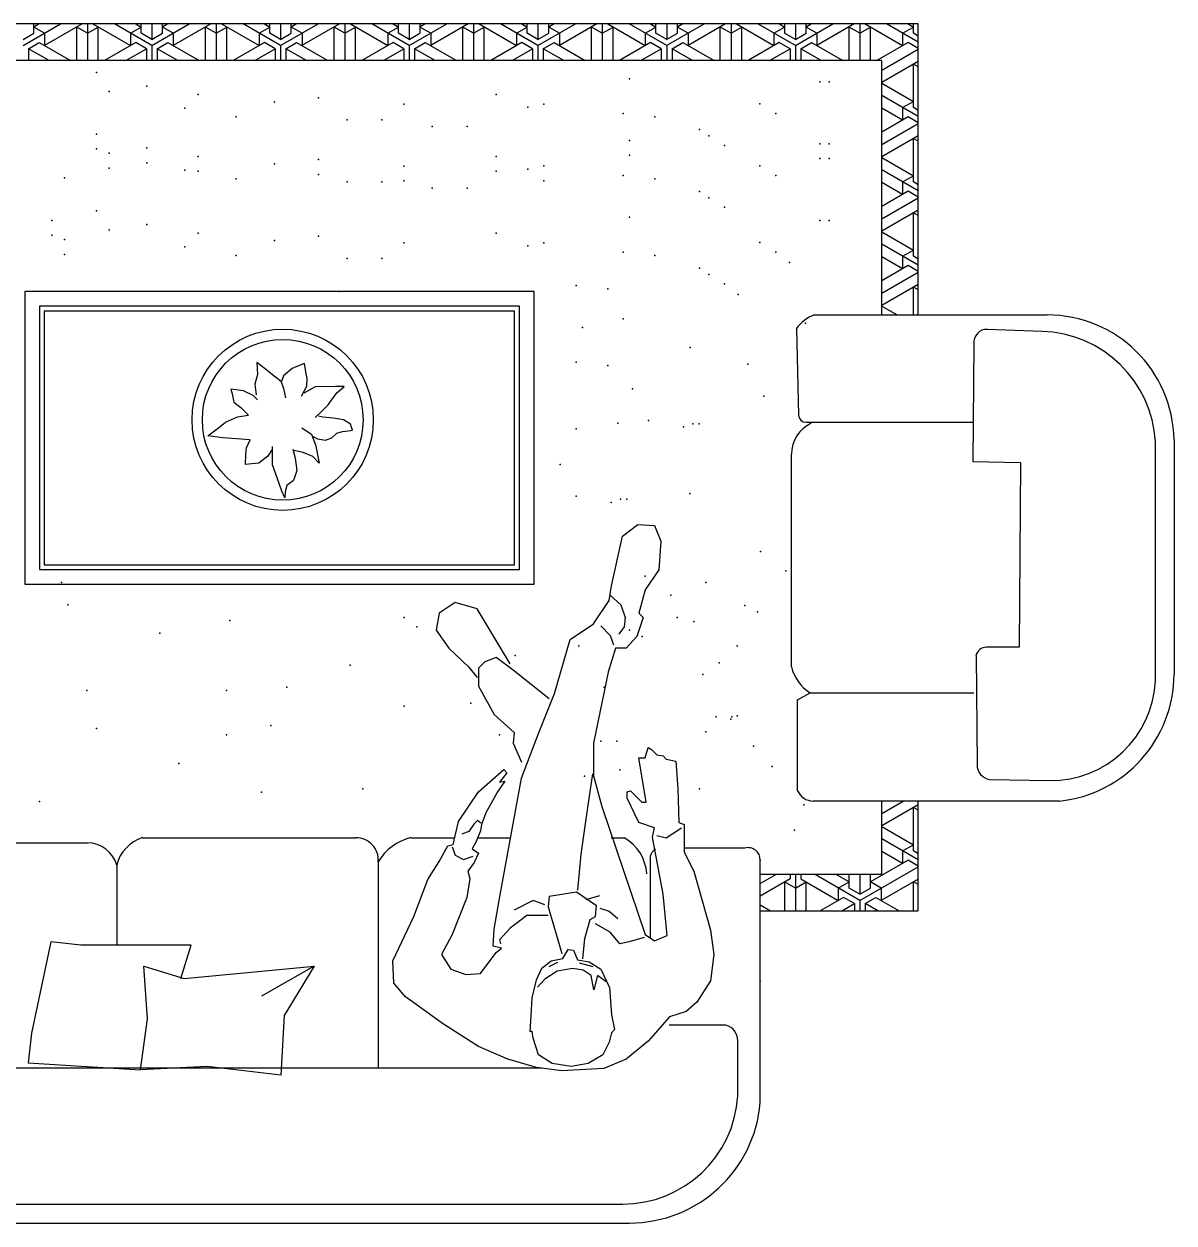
# Model space of a CAD drawing. Header units: inches. Extents: x 10.2 to 52.7, y 13.8 to 38.6.
# Drawn here: x 33.174 to 35.532, y 30.52 to 32.979 of the extents above; entities that cross this region are included whole.
import ezdxf

# ---------------------------------------------------------------- set-up
doc = ezdxf.new("R2010")
doc.units = ezdxf.units.IN
doc.header["$MEASUREMENT"] = 0
for name, color, linetype in [('02', 2, 'Continuous'), ('1', 1, 'Continuous'), ('4', 4, 'Continuous')]:
    doc.layers.add(name, color=color, linetype=linetype)

msp = doc.modelspace()

# ---------------------------------------------------------------- linework, layer by layer
at = {"layer": '02'}
for p, q in [((34.19, 32.4002), (33.2056, 32.4002)), ((33.2056, 32.4002), (33.2056, 31.8602)), ((34.19, 31.8602), (34.19, 32.4002)), ((35.2618, 32.3484), (35.1497, 32.3526)), ((35.1222, 32.323), (35.12, 32.0818)), ((35.1222, 32.323), (35.12, 32.0818)), ((33.6514, 32.2848), (33.6525, 32.2601)), ((33.6691, 32.271), (33.6514, 32.2848)), ((33.6514, 32.2848), (33.6525, 32.2601)), ((33.6691, 32.271), (33.6514, 32.2848)), ((33.7493, 32.2827), (33.7337, 32.2766)), ((33.7493, 32.2827), (33.7337, 32.2766)), ((33.7517, 32.2658), (33.7493, 32.2827)), ((33.7517, 32.2658), (33.7493, 32.2827)), ((33.6525, 32.2601), (33.6473, 32.2401)), ((33.6525, 32.2601), (33.6473, 32.2401)), ((33.6868, 32.2567), (33.6691, 32.271)), ((33.6868, 32.2567), (33.6691, 32.271)), ((33.7012, 32.2457), (33.6868, 32.2567)), ((33.7012, 32.2457), (33.6868, 32.2567)), ((33.7061, 32.2574), (33.7019, 32.246)), ((33.7241, 32.2724), (33.7061, 32.2574)), ((33.7337, 32.2766), (33.7241, 32.2724)), ((33.7337, 32.2766), (33.7241, 32.2724)), ((33.7547, 32.252), (33.7517, 32.2658)), ((33.7547, 32.252), (33.7517, 32.2658)), ((33.6238, 32.2269), (33.598, 32.2298)), ((33.598, 32.2298), (33.6009, 32.2206)), ((33.598, 32.2298), (33.6009, 32.2206)), ((33.6473, 32.2401), (33.6502, 32.2183)), ((33.7069, 32.2314), (33.7012, 32.2457)), ((33.7109, 32.2126), (33.7069, 32.2314)), ((33.7433, 32.216), (33.7541, 32.2359)), ((33.7433, 32.216), (33.7541, 32.2359)), ((33.771, 32.2349), (33.7475, 32.2217)), ((33.771, 32.2349), (33.7475, 32.2217)), ((33.7541, 32.2359), (33.7547, 32.252)), ((33.7541, 32.2359), (33.7547, 32.252)), ((33.8129, 32.2354), (33.771, 32.2349)), ((33.8306, 32.2354), (33.8129, 32.2354)), ((33.8157, 32.2228), (33.8306, 32.2354)), ((33.6009, 32.2206), (33.6043, 32.2035)), ((33.6009, 32.2206), (33.6043, 32.2035)), ((33.6043, 32.2035), (33.6187, 32.1925)), ((33.6438, 32.2172), (33.6238, 32.2269)), ((33.653, 32.2085), (33.6438, 32.2172)), ((33.653, 32.2085), (33.6438, 32.2172)), ((33.7979, 32.1982), (33.8157, 32.2228)), ((33.7979, 32.1982), (33.8157, 32.2228)), ((33.6187, 32.1925), (33.6336, 32.1776)), ((33.6187, 32.1925), (33.6336, 32.1776)), ((33.771, 32.1718), (33.7859, 32.1861)), ((33.771, 32.1718), (33.7859, 32.1861)), ((33.7859, 32.1861), (33.7979, 32.1982)), ((33.5728, 32.1507), (33.5872, 32.1627)), ((33.5872, 32.1627), (33.6117, 32.173)), ((33.5872, 32.1627), (33.6117, 32.173)), ((33.6117, 32.173), (33.6342, 32.177)), ((33.787, 32.1729), (33.7778, 32.1747)), ((33.787, 32.1729), (33.7778, 32.1747)), ((33.8088, 32.1707), (33.787, 32.1729)), ((33.8294, 32.1672), (33.8088, 32.1707)), ((33.8294, 32.1672), (33.8088, 32.1707)), ((33.8432, 32.1586), (33.8294, 32.1672)), ((33.8432, 32.1586), (33.8294, 32.1672)), ((33.8477, 32.146), (33.8432, 32.1586)), ((33.8477, 32.146), (33.8432, 32.1586)), ((33.5511, 32.1341), (33.5728, 32.1507)), ((33.5511, 32.1341), (33.5728, 32.1507)), ((33.5814, 32.1301), (33.5511, 32.1341)), ((33.5814, 32.1301), (33.5511, 32.1341)), ((33.6381, 32.126), (33.5814, 32.1301)), ((33.6381, 32.126), (33.5814, 32.1301)), ((33.7435, 32.1506), (33.7635, 32.1375)), ((33.7635, 32.1375), (33.7726, 32.1139)), ((33.7641, 32.1346), (33.7756, 32.1283)), ((33.7641, 32.1346), (33.7756, 32.1283)), ((33.7922, 32.1254), (33.8053, 32.13)), ((33.8053, 32.13), (33.8157, 32.1397)), ((33.8157, 32.1397), (33.8272, 32.1432)), ((33.8157, 32.1397), (33.8272, 32.1432)), ((33.8272, 32.1432), (33.8443, 32.1454)), ((33.8443, 32.1454), (33.8477, 32.146)), ((33.8443, 32.1454), (33.8477, 32.146)), ((33.6289, 32.0963), (33.63, 32.11)), ((33.63, 32.11), (33.6381, 32.126)), ((33.6828, 32.1066), (33.6742, 32.0928)), ((33.6828, 32.1066), (33.6742, 32.0928)), ((33.6833, 32.0945), (33.6834, 32.1128)), ((33.6833, 32.0945), (33.6834, 32.1128)), ((33.7252, 32.1071), (33.7303, 32.0887)), ((33.7252, 32.1071), (33.7303, 32.0887)), ((33.7726, 32.1139), (33.7761, 32.0956)), ((33.7756, 32.1283), (33.7922, 32.1254)), ((33.7756, 32.1283), (33.7922, 32.1254)), ((35.4944, 31.6332), (35.4944, 32.122)), ((33.6284, 32.0756), (33.6289, 32.0963)), ((33.6742, 32.0928), (33.6558, 32.0785)), ((33.6742, 32.0928), (33.6558, 32.0785)), ((33.6833, 32.075), (33.6833, 32.0945)), ((33.6833, 32.075), (33.6833, 32.0945)), ((33.7463, 32.1002), (33.7246, 32.1048)), ((33.7303, 32.0887), (33.7337, 32.0635)), ((33.7303, 32.0887), (33.7337, 32.0635)), ((33.7664, 32.0922), (33.7463, 32.1002)), ((33.7664, 32.0922), (33.7463, 32.1002)), ((33.779, 32.0784), (33.7664, 32.0922)), ((33.779, 32.0784), (33.7664, 32.0922)), ((33.7761, 32.0956), (33.779, 32.0784)), ((35.12, 32.0818), (35.2173, 32.0797)), ((35.12, 32.0818), (35.2173, 32.0797)), ((33.6409, 32.0773), (33.6284, 32.0756)), ((33.6409, 32.0773), (33.6284, 32.0756)), ((33.6558, 32.0785), (33.6409, 32.0773)), ((33.6558, 32.0785), (33.6409, 32.0773)), ((33.6931, 32.0481), (33.6833, 32.075)), ((33.6931, 32.0481), (33.6833, 32.075)), ((33.7337, 32.0635), (33.7268, 32.0429)), ((33.7337, 32.0635), (33.7268, 32.0429)), ((35.2173, 32.0797), (35.2152, 31.7009)), ((35.2173, 32.0797), (35.2152, 31.7009)), ((33.7028, 32.0206), (33.6931, 32.0481)), ((33.7028, 32.0206), (33.6931, 32.0481)), ((33.713, 32.0326), (33.7096, 32.0195)), ((33.713, 32.0326), (33.7096, 32.0195)), ((33.7268, 32.0429), (33.713, 32.0326)), ((33.7268, 32.0429), (33.713, 32.0326)), ((33.709, 32.0074), (33.7028, 32.0206)), ((33.7096, 32.0195), (33.709, 32.0074)), ((33.7096, 32.0195), (33.709, 32.0074)), ((34.4014, 31.9288), (34.4327, 31.9528)), ((34.4014, 31.9288), (34.4327, 31.9528)), ((34.4327, 31.9528), (34.4673, 31.9506)), ((34.4673, 31.9506), (34.4803, 31.9181)), ((34.4673, 31.9506), (34.4803, 31.9181)), ((34.3785, 31.8271), (34.4014, 31.9288)), ((34.3785, 31.8271), (34.4014, 31.9288)), ((34.4803, 31.9181), (34.476, 31.8596)), ((33.2056, 31.8602), (34.19, 31.8602)), ((34.476, 31.8596), (34.4478, 31.8184)), ((34.476, 31.8596), (34.4478, 31.8184)), ((34.3742, 31.7968), (34.3785, 31.8271)), ((34.3742, 31.7968), (34.3785, 31.8271)), ((34.4478, 31.8184), (34.4348, 31.7708)), ((34.4478, 31.8184), (34.4348, 31.7708)), ((34.0582, 31.7925), (34.0257, 31.7708)), ((34.0582, 31.7925), (34.0257, 31.7708)), ((34.1036, 31.7795), (34.0582, 31.7925)), ((34.3417, 31.7491), (34.3742, 31.7968)), ((34.3417, 31.7491), (34.3742, 31.7968)), ((34.3764, 31.8076), (34.398, 31.7881)), ((34.398, 31.7881), (34.4067, 31.7621)), ((34.0257, 31.7708), (34.0192, 31.7361)), ((34.0257, 31.7708), (34.0192, 31.7361)), ((34.1707, 31.6668), (34.1036, 31.7795)), ((34.4067, 31.7621), (34.4045, 31.7426)), ((34.4067, 31.7621), (34.4045, 31.7426)), ((34.4435, 31.7621), (34.4305, 31.7231)), ((34.4348, 31.7708), (34.4435, 31.7621)), ((34.4348, 31.7708), (34.4435, 31.7621)), ((34.2941, 31.7166), (34.3417, 31.7491)), ((34.2941, 31.7166), (34.3417, 31.7491)), ((34.3569, 31.7448), (34.3764, 31.7253)), ((34.3569, 31.7448), (34.3764, 31.7253)), ((34.4045, 31.7426), (34.3937, 31.7275)), ((34.4045, 31.7426), (34.3937, 31.7275)), ((34.0192, 31.7361), (34.0452, 31.6993)), ((34.0192, 31.7361), (34.0452, 31.6993)), ((34.2616, 31.6061), (34.2941, 31.7166)), ((34.2616, 31.6061), (34.2941, 31.7166)), ((34.3764, 31.7253), (34.3829, 31.7058)), ((34.4305, 31.7231), (34.4089, 31.6993)), ((34.0452, 31.6993), (34.0863, 31.6603)), ((34.0452, 31.6993), (34.0863, 31.6603)), ((34.3872, 31.6993), (34.3721, 31.6495)), ((34.3872, 31.6993), (34.3721, 31.6495)), ((34.4089, 31.6993), (34.3872, 31.6993)), ((35.2152, 31.7009), (35.1475, 31.7009)), ((34.1188, 31.6711), (34.1058, 31.6581)), ((34.1188, 31.6711), (34.1058, 31.6581)), ((34.1426, 31.6798), (34.1188, 31.6711)), ((34.1772, 31.6538), (34.1426, 31.6798)), ((35.1264, 31.684), (35.1285, 31.4597)), ((35.1264, 31.684), (35.1285, 31.4597)), ((34.0863, 31.6603), (34.1036, 31.6386)), ((34.0863, 31.6603), (34.1036, 31.6386)), ((34.1058, 31.6581), (34.1058, 31.6213)), ((34.2508, 31.5953), (34.1772, 31.6538)), ((34.3721, 31.6495), (34.3417, 31.5043)), ((34.1058, 31.6213), (34.1383, 31.5628)), ((34.1058, 31.6213), (34.1383, 31.5628)), ((34.2292, 31.5238), (34.2616, 31.6061)), ((34.1383, 31.5628), (34.1794, 31.526)), ((34.1794, 31.526), (34.1772, 31.5043)), ((34.1945, 31.4328), (34.2292, 31.5238)), ((34.1772, 31.5043), (34.1945, 31.4653)), ((34.3417, 31.5043), (34.3417, 31.4371)), ((34.4478, 31.474), (34.4543, 31.4956)), ((34.4478, 31.474), (34.4543, 31.4956)), ((34.4543, 31.4956), (34.4608, 31.4913)), ((34.4543, 31.4956), (34.4608, 31.4913)), ((34.4608, 31.4913), (34.4716, 31.4805)), ((34.4608, 31.4913), (34.4716, 31.4805)), ((34.4348, 31.474), (34.4478, 31.474)), ((34.45, 31.383), (34.4348, 31.474)), ((34.45, 31.383), (34.4348, 31.474)), ((34.4716, 31.4805), (34.4846, 31.4783)), ((34.4846, 31.4783), (34.4911, 31.4718)), ((34.4846, 31.4783), (34.4911, 31.4718)), ((34.4911, 31.4718), (34.5106, 31.4675)), ((34.4911, 31.4718), (34.5106, 31.4675)), ((34.5106, 31.4675), (34.5149, 31.4111)), ((34.5106, 31.4675), (34.5149, 31.4111)), ((34.1058, 31.4046), (34.1577, 31.4501)), ((34.1058, 31.4046), (34.1577, 31.4501)), ((34.1642, 31.4436), (34.1491, 31.4241)), ((34.1642, 31.4436), (34.1491, 31.4241)), ((34.1577, 31.4501), (34.1642, 31.4436)), ((34.3396, 31.4415), (34.3288, 31.3678)), ((34.3396, 31.4415), (34.3288, 31.3678)), ((34.1599, 31.4263), (34.1448, 31.4046)), ((34.1599, 31.4263), (34.1448, 31.4046)), ((34.1491, 31.1858), (34.1945, 31.4328)), ((34.1491, 31.4241), (34.1599, 31.4263)), ((34.1491, 31.4241), (34.1599, 31.4263)), ((34.3417, 31.4371), (34.3591, 31.3743)), ((34.3417, 31.4371), (34.3591, 31.3743)), ((35.1539, 31.43), (35.2766, 31.4279)), ((35.1539, 31.43), (35.2766, 31.4279)), ((34.0647, 31.344), (34.1058, 31.4046)), ((34.0647, 31.344), (34.1058, 31.4046)), ((34.1448, 31.4046), (34.1209, 31.3613)), ((34.1448, 31.4046), (34.1209, 31.3613)), ((34.411, 31.4046), (34.4175, 31.4068)), ((34.411, 31.4046), (34.4175, 31.4068)), ((34.411, 31.3916), (34.411, 31.4046)), ((34.4175, 31.4068), (34.4413, 31.383)), ((34.5149, 31.4111), (34.5171, 31.3418)), ((34.5149, 31.4111), (34.5171, 31.3418)), ((34.3288, 31.3678), (34.3158, 31.2768)), ((34.3288, 31.3678), (34.3158, 31.2768)), ((34.3591, 31.3743), (34.4478, 31.1121)), ((34.4348, 31.3418), (34.411, 31.3916)), ((34.4413, 31.383), (34.45, 31.383)), ((34.0538, 31.2963), (34.0647, 31.344)), ((34.104, 31.346), (34.0964, 31.3383)), ((34.104, 31.346), (34.0964, 31.3383)), ((34.1106, 31.3405), (34.104, 31.346)), ((34.1106, 31.3405), (34.104, 31.346)), ((34.1209, 31.3613), (34.1123, 31.3375)), ((34.1209, 31.3613), (34.1123, 31.3375)), ((34.0865, 31.3229), (34.0722, 31.3174)), ((34.0964, 31.3383), (34.0865, 31.3229)), ((34.0964, 31.3383), (34.0865, 31.3229)), ((34.1101, 31.3245), (34.1015, 31.3028)), ((34.1101, 31.3245), (34.1015, 31.3028)), ((34.1123, 31.3375), (34.1101, 31.3245)), ((34.1123, 31.3375), (34.1101, 31.3245)), ((34.4673, 31.331), (34.4348, 31.3418)), ((34.4673, 31.331), (34.4348, 31.3418)), ((34.463, 31.3115), (34.4673, 31.331)), ((34.463, 31.3115), (34.4673, 31.331)), ((34.4911, 31.3103), (34.5225, 31.331)), ((34.4911, 31.3103), (34.5225, 31.331)), ((34.5171, 31.3418), (34.5279, 31.3375)), ((34.5171, 31.3418), (34.5279, 31.3375)), ((34.5279, 31.3375), (34.5279, 31.2811)), ((33.9675, 31.3105), (34.057, 31.3105)), ((34.0257, 31.2616), (34.043, 31.2941)), ((34.0257, 31.2616), (34.043, 31.2941)), ((34.043, 31.2941), (34.0538, 31.2963)), ((34.1015, 31.3028), (34.0928, 31.2876)), ((34.1015, 31.3028), (34.0928, 31.2876)), ((34.1045, 31.3105), (34.1711, 31.3105)), ((34.3783, 31.3105), (34.4051, 31.3105)), ((34.4846, 31.1945), (34.463, 31.3115)), ((34.4716, 31.3147), (34.4911, 31.3103)), ((34.0517, 31.292), (34.0582, 31.2746)), ((34.0582, 31.2746), (34.0755, 31.266)), ((34.0755, 31.266), (34.095, 31.2725)), ((34.0928, 31.2876), (34.1058, 31.279)), ((34.0928, 31.2876), (34.1058, 31.279)), ((34.1058, 31.279), (34.0971, 31.2595)), ((34.1058, 31.279), (34.0971, 31.2595)), ((34.3158, 31.2768), (34.3093, 31.2031)), ((34.458, 31.2717), (34.458, 31.1064)), ((34.5279, 31.2811), (34.5474, 31.2421)), ((34.5279, 31.2811), (34.5474, 31.2421)), ((34.0019, 31.2248), (34.0257, 31.2616)), ((34.0019, 31.2248), (34.0257, 31.2616)), ((34.0971, 31.2595), (34.0841, 31.2421)), ((33.9737, 31.149), (34.0019, 31.2248)), ((33.9737, 31.149), (34.0019, 31.2248)), ((34.0885, 31.227), (34.082, 31.188)), ((34.0885, 31.227), (34.082, 31.188)), ((34.0841, 31.2421), (34.0885, 31.227)), ((34.0841, 31.2421), (34.0885, 31.227)), ((34.5474, 31.2421), (34.582, 31.1208)), ((34.5474, 31.2421), (34.582, 31.1208)), ((34.3071, 31.1988), (34.2508, 31.1901)), ((34.3071, 31.1988), (34.2508, 31.1901)), ((34.3482, 31.1706), (34.3071, 31.1988)), ((34.3482, 31.1706), (34.3071, 31.1988)), ((34.082, 31.188), (34.0517, 31.1121)), ((34.082, 31.188), (34.0517, 31.1121)), ((34.1383, 31.123), (34.1491, 31.1858)), ((34.2184, 31.1815), (34.1794, 31.162)), ((34.2184, 31.1815), (34.1794, 31.162)), ((34.2422, 31.1728), (34.2184, 31.1815)), ((34.2422, 31.1728), (34.2184, 31.1815)), ((34.2508, 31.1901), (34.2487, 31.1685)), ((34.2508, 31.1901), (34.2487, 31.1685)), ((34.3266, 31.1836), (34.3547, 31.1923)), ((34.4933, 31.11), (34.4846, 31.1945)), ((34.4933, 31.11), (34.4846, 31.1945)), ((33.9304, 31.058), (33.9737, 31.149)), ((34.2054, 31.1511), (34.1707, 31.1251)), ((34.2054, 31.1511), (34.1707, 31.1251)), ((34.2487, 31.1511), (34.2054, 31.1511)), ((34.2487, 31.1685), (34.2768, 31.0731)), ((34.3353, 31.1425), (34.3461, 31.149)), ((34.3461, 31.149), (34.3482, 31.1706)), ((34.3547, 31.1663), (34.3742, 31.1598)), ((34.3547, 31.1663), (34.3742, 31.1598)), ((34.3742, 31.1598), (34.3915, 31.1446)), ((34.3742, 31.1598), (34.3915, 31.1446)), ((34.1361, 31.0883), (34.1383, 31.123)), ((34.1361, 31.0883), (34.1383, 31.123)), ((34.1707, 31.1251), (34.1491, 31.1013)), ((34.3244, 31.1035), (34.3353, 31.1425)), ((34.3764, 31.1165), (34.3461, 31.1338)), ((34.3764, 31.1165), (34.3461, 31.1338)), ((34.0517, 31.1121), (34.03, 31.071)), ((34.1491, 31.1013), (34.1512, 31.0926)), ((34.1491, 31.1013), (34.1512, 31.0926)), ((34.3201, 31.0623), (34.3244, 31.1035)), ((34.3959, 31.0926), (34.3764, 31.1165)), ((34.3959, 31.0926), (34.3764, 31.1165)), ((34.4457, 31.1056), (34.4153, 31.097)), ((34.4457, 31.1056), (34.4153, 31.097)), ((34.4478, 31.1121), (34.4673, 31.0991)), ((34.4478, 31.1121), (34.4673, 31.0991)), ((34.4673, 31.0991), (34.4933, 31.11)), ((34.4673, 31.0991), (34.4933, 31.11)), ((34.582, 31.1208), (34.5885, 31.071)), ((34.1101, 31.032), (34.1426, 31.0753)), ((34.1534, 31.084), (34.1361, 31.0883)), ((34.1426, 31.0753), (34.1534, 31.084)), ((34.1426, 31.0753), (34.1534, 31.084)), ((34.279, 31.0627), (34.2902, 31.081)), ((34.279, 31.0627), (34.2902, 31.081)), ((34.2902, 31.081), (34.3006, 31.0796)), ((34.3006, 31.0796), (34.3094, 31.0604)), ((34.4153, 31.097), (34.3959, 31.0926)), ((34.4153, 31.097), (34.3959, 31.0926)), ((33.9326, 31.0125), (33.9304, 31.058)), ((33.9326, 31.0125), (33.9304, 31.058)), ((34.03, 31.071), (34.0495, 31.0406)), ((34.03, 31.071), (34.0495, 31.0406)), ((34.2357, 31.0428), (34.2552, 31.058)), ((34.2357, 31.0428), (34.2552, 31.058)), ((34.2681, 31.0546), (34.2505, 31.0459)), ((34.2681, 31.0546), (34.2505, 31.0459)), ((34.2552, 31.058), (34.279, 31.0627)), ((34.2552, 31.058), (34.279, 31.0627)), ((34.3094, 31.0604), (34.3331, 31.0558)), ((34.3094, 31.0604), (34.3331, 31.0558)), ((34.3412, 31.0459), (34.3134, 31.0532)), ((34.3412, 31.0459), (34.3134, 31.0532)), ((34.3331, 31.0558), (34.3569, 31.0406)), ((34.3331, 31.0558), (34.3569, 31.0406)), ((34.5885, 31.071), (34.582, 31.0168)), ((34.0495, 31.0406), (34.0798, 31.0298)), ((34.0495, 31.0406), (34.0798, 31.0298)), ((34.0798, 31.0298), (34.1101, 31.032)), ((34.2248, 31.019), (34.2357, 31.0428)), ((34.2675, 31.0369), (34.2419, 31.0204)), ((34.2675, 31.0369), (34.2419, 31.0204)), ((34.2986, 31.0424), (34.2675, 31.0369)), ((34.3206, 31.0387), (34.2986, 31.0424)), ((34.337, 31.0277), (34.3206, 31.0387)), ((34.337, 31.0277), (34.3206, 31.0387)), ((34.3425, 30.9985), (34.337, 31.0277)), ((34.3498, 31.0277), (34.3425, 30.9985)), ((34.3498, 31.0277), (34.3425, 30.9985)), ((34.3681, 31.0149), (34.3498, 31.0277)), ((34.3681, 31.0149), (34.3498, 31.0277)), ((34.3569, 31.0406), (34.3749, 31.0034)), ((34.3569, 31.0406), (34.3749, 31.0034)), ((33.9564, 30.9843), (33.9326, 31.0125)), ((33.9564, 30.9843), (33.9326, 31.0125)), ((34.2162, 30.9821), (34.2248, 31.019)), ((34.2419, 31.0204), (34.2273, 31.004)), ((34.2419, 31.0204), (34.2273, 31.004)), ((34.3749, 31.0034), (34.3785, 30.9475)), ((34.582, 31.0168), (34.5539, 30.9735)), ((34.582, 31.0168), (34.5539, 30.9735)), ((34.0343, 30.928), (33.9564, 30.9843)), ((34.0343, 30.928), (33.9564, 30.9843)), ((34.214, 30.9453), (34.2162, 30.9821)), ((34.5322, 30.954), (34.4976, 30.9431)), ((34.5539, 30.9735), (34.5322, 30.954)), ((34.1058, 30.8825), (34.0343, 30.928)), ((34.2119, 30.9128), (34.214, 30.9453)), ((34.2119, 30.9128), (34.214, 30.9453)), ((34.3785, 30.9475), (34.385, 30.9171)), ((34.4976, 30.9431), (34.4543, 30.8933)), ((34.4976, 30.9431), (34.4543, 30.8933)), ((34.6133, 30.9261), (34.4968, 30.9261)), ((34.2162, 30.9128), (34.2119, 30.9128)), ((34.2184, 30.8998), (34.2162, 30.9128)), ((34.2184, 30.8998), (34.2162, 30.9128)), ((34.3785, 30.9106), (34.3742, 30.8911)), ((34.3785, 30.9106), (34.3742, 30.8911)), ((34.385, 30.9171), (34.3785, 30.9106)), ((34.385, 30.9171), (34.3785, 30.9106)), ((34.1664, 30.8565), (34.1058, 30.8825)), ((34.2292, 30.8651), (34.2184, 30.8998)), ((34.2292, 30.8651), (34.2184, 30.8998)), ((34.3742, 30.8911), (34.3612, 30.8651)), ((34.3742, 30.8911), (34.3612, 30.8651)), ((34.4543, 30.8933), (34.4089, 30.8565)), ((34.4543, 30.8933), (34.4089, 30.8565)), ((34.638, 30.7815), (34.638, 30.8943)), ((34.2248, 30.8391), (34.1664, 30.8565)), ((34.2248, 30.8391), (34.1664, 30.8565)), ((34.2573, 30.8478), (34.2292, 30.8651)), ((34.3612, 30.8651), (34.3309, 30.8478)), ((34.3612, 30.8651), (34.3309, 30.8478)), ((34.4089, 30.8565), (34.3634, 30.837)), ((34.2363, 30.8379), (32.916, 30.8379)), ((34.2768, 30.8326), (34.2248, 30.8391)), ((34.2768, 30.8326), (34.2248, 30.8391)), ((34.2963, 30.8413), (34.2573, 30.8478)), ((34.2963, 30.8413), (34.2573, 30.8478)), ((34.3634, 30.837), (34.2768, 30.8326)), ((34.3634, 30.837), (34.2768, 30.8326)), ((34.3309, 30.8478), (34.2963, 30.8413)), ((34.3309, 30.8478), (34.2963, 30.8413)), ((32.8701, 30.5593), (34.4015, 30.5593))]:
    msp.add_line(p, q, dxfattribs=at)
msp.add_circle((33.7045, 32.1672), 0.1648, dxfattribs=at)
for centre, radius, start, end in [((35.1487, 32.326), 0.0267, 87.8378, 186.4332), ((35.2547, 32.1084), 0.2401, 3.2381, 88.3171), ((35.1475, 31.6792), 0.0217, 90, 167.3479), ((35.2803, 31.6422), 0.2143, 269.0117, 357.5805), ((35.1588, 31.4599), 0.0303, 180.5402, 260.6337), ((34.3598, 31.2312), 0.0913, 3.2773, 60.2676), ((34.4792, 31.2678), 0.0215, 118.936, 169.5827), ((34.4015, 30.7961), 0.2369, 270, 356.4463)]:
    msp.add_arc(centre, radius, start, end, dxfattribs=at)
for p in [(33.5308, 32.8341), (33.6874, 32.819), (33.778, 32.8275), (34.1424, 32.8341), (33.5041, 32.8059), (33.9526, 32.8145), (34.2074, 32.808), (34.2399, 32.8145), (34.4026, 32.795), (34.683, 32.8149), (34.7155, 32.7953), (33.6089, 32.7885), (33.8366, 32.782), (33.9081, 32.782), (34.0112, 32.7689), (34.0827, 32.7689), (34.4677, 32.7885), (33.3225, 32.7527), (34.5595, 32.7624), (34.5783, 32.7494), (33.3225, 32.7225), (33.426, 32.7246), (34.4156, 32.7397), (34.6108, 32.7299), (34.806, 32.7332), (34.8255, 32.7332), (33.3486, 32.7136), (33.5308, 32.7071), (33.778, 32.7006), (34.1424, 32.7071), (34.4156, 32.7095), (34.806, 32.7029), (34.8255, 32.7029), (33.3486, 32.6834), (33.426, 32.6943), (33.5041, 32.679), (33.5308, 32.6769), (33.6874, 32.6921), (33.9526, 32.6875), (34.1424, 32.6769), (34.2074, 32.6811), (34.2399, 32.6876), (34.683, 32.6879), (33.257, 32.6636), (33.6089, 32.6615), (33.778, 32.6704), (33.8366, 32.655), (33.9081, 32.655), (33.9526, 32.6573), (34.2399, 32.6574), (34.4026, 32.6681), (34.4677, 32.6615), (34.7155, 32.6684), (34.0112, 32.642), (34.0827, 32.642), (34.5595, 32.6355), (34.5783, 32.6225), (34.6108, 32.603), (33.2308, 32.5757), (33.3225, 32.5955), (34.4156, 32.5825), (34.806, 32.576), (34.8255, 32.576), (33.3486, 32.5565), (33.426, 32.5674), (33.5308, 32.55), (34.1424, 32.55), (33.2308, 32.5455), (33.257, 32.5367), (33.6874, 32.5349), (33.778, 32.5435), (33.9526, 32.5304), (34.2074, 32.5239), (34.2399, 32.5304), (34.683, 32.5308), (33.257, 32.5064), (33.5041, 32.5218), (33.6089, 32.5044), (34.4026, 32.5109), (34.4677, 32.5044), (34.7155, 32.5112), (33.8366, 32.4979), (33.9081, 32.4979), (34.5595, 32.4783), (34.7437, 32.4897), (34.3066, 32.4423), (34.3716, 32.4357), (34.3196, 32.3567), (34.4026, 32.3742), (34.54, 32.3156), (34.3066, 32.2851), (34.3716, 32.2786), (34.6585, 32.281), (34.4221, 32.2309), (34.691, 32.2159), (34.4546, 32.1658), (34.5457, 32.1593), (34.5587, 32.1593), (34.3066, 32.1484), (34.5262, 32.1528), (34.2737, 32.0758), (34.3062, 32.0107), (34.3778, 31.9977), (34.6845, 31.8969), (34.4481, 31.8468), (34.5725, 31.8338), (33.264, 31.7882), (34.5002, 31.8078), (34.652, 31.7862), (33.9537, 31.7622), (34.5132, 31.7622), (34.678, 31.7732), (33.5959, 31.7557), (33.9797, 31.7426), (34.5479, 31.7537), (33.4527, 31.7296), (34.4156, 31.7361), (34.4416, 31.7231), (34.3115, 31.7036), (34.6368, 31.7036), (33.8431, 31.6645), (34.1814, 31.684), (34.5999, 31.669), (34.566, 31.645), (33.713, 31.6189), (34.3636, 31.6189), (33.3031, 31.6124), (33.5893, 31.6124), (33.9537, 31.5799), (34.0903, 31.5864), (33.6804, 31.5408), (34.5934, 31.5584), (34.6238, 31.5538), (34.6259, 31.5584), (34.6368, 31.5603), (33.3226, 31.5343), (33.5893, 31.5213), (34.1489, 31.5213), (34.5725, 31.5278), (34.3571, 31.5083), (34.3896, 31.5083), (34.6702, 31.498), (33.4918, 31.4627), (34.3961, 31.4497), (34.7084, 31.4562), (34.3235, 31.4366), (33.6609, 31.4041), (33.8691, 31.4106), (34.5595, 31.4106), (33.2055, 31.3846)]:
    msp.add_point(p, dxfattribs=at)
at = {"layer": '1'}
for p, q in [((35.0079, 32.9788), (32.2631, 32.9788)), ((33.1721, 32.9344), (33.249, 32.9788)), ((33.205, 32.9788), (33.1941, 32.9725)), ((33.205, 32.9788), (33.1941, 32.9725)), ((33.2161, 32.9598), (33.1941, 32.9725)), ((33.1942, 32.9598), (33.1942, 32.9788)), ((33.293, 32.9788), (33.2161, 32.9344)), ((33.293, 32.9788), (33.2161, 32.9344)), ((33.3041, 32.9598), (33.2821, 32.9725)), ((33.2822, 32.9038), (33.2822, 32.9725)), ((33.3041, 32.9788), (33.3041, 32.9038)), ((33.3041, 32.9598), (33.3261, 32.9725)), ((33.3153, 32.9788), (33.3921, 32.9344)), ((33.3261, 32.9038), (33.3261, 32.9725)), ((33.4361, 32.9344), (33.3593, 32.9788)), ((33.4361, 32.9344), (33.3593, 32.9788)), ((33.3921, 32.9598), (33.4141, 32.9725)), ((33.4033, 32.9788), (33.4141, 32.9725)), ((33.4033, 32.9788), (33.4141, 32.9725)), ((33.4141, 32.9598), (33.4141, 32.9788)), ((33.4361, 32.9344), (33.513, 32.9788)), ((33.4361, 32.9788), (33.4361, 32.9471)), ((33.4361, 32.9344), (33.513, 32.9788)), ((33.469, 32.9788), (33.4581, 32.9725)), ((33.4581, 32.9598), (33.4581, 32.9788)), ((33.469, 32.9788), (33.4581, 32.9725)), ((33.4801, 32.9598), (33.4581, 32.9725)), ((33.557, 32.9788), (33.4801, 32.9344)), ((33.5681, 32.9598), (33.5461, 32.9725)), ((33.5461, 32.9038), (33.5461, 32.9725)), ((33.5681, 32.9788), (33.5681, 32.9038)), ((33.5681, 32.9598), (33.5901, 32.9725)), ((33.5793, 32.9788), (33.6561, 32.9344)), ((33.5793, 32.9788), (33.6561, 32.9344)), ((33.5901, 32.9038), (33.5901, 32.9725)), ((33.7001, 32.9344), (33.6233, 32.9788)), ((33.7001, 32.9344), (33.6233, 32.9788)), ((33.656, 32.9598), (33.678, 32.9725)), ((33.6673, 32.9788), (33.6781, 32.9725)), ((33.6673, 32.9788), (33.6781, 32.9725)), ((33.6781, 32.9598), (33.6781, 32.9788)), ((33.7, 32.9344), (33.7769, 32.9788)), ((33.7001, 32.9788), (33.7001, 32.9471)), ((33.7329, 32.9788), (33.722, 32.9725)), ((33.7221, 32.9598), (33.7221, 32.9788)), ((33.7441, 32.9598), (33.7221, 32.9725)), ((33.8209, 32.9788), (33.744, 32.9344)), ((33.8321, 32.9598), (33.8101, 32.9725)), ((33.8101, 32.9038), (33.8101, 32.9725)), ((33.832, 32.9598), (33.854, 32.9725)), ((33.8321, 32.9788), (33.8321, 32.9038)), ((33.8432, 32.9788), (33.92, 32.9344)), ((33.8432, 32.9788), (33.92, 32.9344)), ((33.8541, 32.9038), (33.8541, 32.9725)), ((33.964, 32.9344), (33.8872, 32.9788)), ((33.964, 32.9344), (33.8872, 32.9788)), ((33.92, 32.9598), (33.942, 32.9725)), ((33.92, 32.9598), (33.942, 32.9725)), ((33.9312, 32.9788), (33.942, 32.9725)), ((33.9312, 32.9788), (33.942, 32.9725)), ((33.9421, 32.9598), (33.9421, 32.9788)), ((33.964, 32.9344), (34.0409, 32.9788)), ((33.9641, 32.9788), (33.9641, 32.9471)), ((33.9969, 32.9788), (33.986, 32.9725)), ((33.9969, 32.9788), (33.986, 32.9725)), ((34.008, 32.9598), (33.986, 32.9725)), ((33.9861, 32.9598), (33.9861, 32.9788)), ((34.0849, 32.9788), (34.008, 32.9344)), ((34.096, 32.9598), (34.074, 32.9725)), ((34.074, 32.9038), (34.074, 32.9725)), ((34.096, 32.9788), (34.096, 32.9038)), ((34.096, 32.9598), (34.118, 32.9725)), ((34.096, 32.9598), (34.118, 32.9725)), ((34.1072, 32.9788), (34.184, 32.9344)), ((34.1072, 32.9788), (34.184, 32.9344)), ((34.118, 32.9038), (34.118, 32.9725)), ((34.228, 32.9344), (34.1512, 32.9788)), ((34.228, 32.9344), (34.1512, 32.9788)), ((34.184, 32.9598), (34.206, 32.9725)), ((34.1952, 32.9788), (34.206, 32.9725)), ((34.206, 32.9598), (34.206, 32.9788)), ((34.228, 32.9788), (34.228, 32.9471)), ((34.228, 32.9344), (34.3049, 32.9788)), ((34.25, 32.9598), (34.25, 32.9788)), ((34.2609, 32.9788), (34.25, 32.9725)), ((34.272, 32.9598), (34.25, 32.9725)), ((34.3489, 32.9788), (34.272, 32.9344)), ((34.3489, 32.9788), (34.272, 32.9344)), ((34.36, 32.9598), (34.338, 32.9725)), ((34.338, 32.9038), (34.338, 32.9725)), ((34.36, 32.9788), (34.36, 32.9038)), ((34.36, 32.9598), (34.3819, 32.9725)), ((34.3712, 32.9788), (34.448, 32.9344)), ((34.382, 32.9038), (34.382, 32.9725)), ((34.492, 32.9344), (34.4152, 32.9788)), ((34.4479, 32.9598), (34.4699, 32.9725)), ((34.4479, 32.9598), (34.4699, 32.9725)), ((34.4591, 32.9788), (34.47, 32.9725)), ((34.47, 32.9598), (34.47, 32.9788)), ((34.4919, 32.9344), (34.5688, 32.9788)), ((34.4919, 32.9344), (34.5688, 32.9788)), ((34.492, 32.9788), (34.492, 32.9471)), ((34.5248, 32.9788), (34.5139, 32.9725)), ((34.5248, 32.9788), (34.5139, 32.9725)), ((34.514, 32.9598), (34.514, 32.9788)), ((34.536, 32.9598), (34.514, 32.9725)), ((34.6128, 32.9788), (34.5359, 32.9344)), ((34.624, 32.9598), (34.602, 32.9725)), ((34.602, 32.9038), (34.602, 32.9725)), ((34.6239, 32.9598), (34.6459, 32.9725)), ((34.6239, 32.9598), (34.6459, 32.9725)), ((34.624, 32.9788), (34.624, 32.9038)), ((34.6351, 32.9788), (34.7119, 32.9344)), ((34.646, 32.9038), (34.646, 32.9725)), ((34.7559, 32.9344), (34.6791, 32.9788)), ((34.7119, 32.9598), (34.7339, 32.9725)), ((34.7119, 32.9598), (34.7339, 32.9725)), ((34.7231, 32.9788), (34.7339, 32.9725)), ((34.734, 32.9598), (34.734, 32.9788)), ((34.7559, 32.9344), (34.8328, 32.9788)), ((34.756, 32.9788), (34.756, 32.9471)), ((34.7888, 32.9788), (34.7779, 32.9725)), ((34.7999, 32.9598), (34.7779, 32.9725)), ((34.7999, 32.9598), (34.7779, 32.9725)), ((34.778, 32.9598), (34.778, 32.9788)), ((34.8768, 32.9788), (34.7999, 32.9344)), ((34.8768, 32.9788), (34.7999, 32.9344)), ((34.8659, 32.9038), (34.8659, 32.9725)), ((34.8879, 32.9598), (34.8659, 32.9725)), ((34.8879, 32.9788), (34.8879, 32.9038)), ((34.8879, 32.9598), (34.9099, 32.9725)), ((34.8879, 32.9598), (34.9099, 32.9725)), ((34.8991, 32.9788), (34.9759, 32.9344)), ((34.9099, 32.9038), (34.9099, 32.9725)), ((35.0079, 32.9414), (34.9431, 32.9788)), ((35.0079, 32.9414), (34.9431, 32.9788)), ((34.9759, 32.9598), (34.9979, 32.9725)), ((34.9759, 32.9598), (34.9979, 32.9725)), ((34.9871, 32.9788), (34.9979, 32.9725)), ((34.9979, 32.9598), (34.9979, 32.9788)), ((35.0079, 32.3822), (35.0079, 32.9788)), ((33.1721, 32.9471), (33.1941, 32.9598)), ((33.2162, 32.9598), (33.2162, 32.9344)), ((33.3921, 32.9598), (33.3921, 32.9344)), ((33.4361, 32.9471), (33.4141, 32.9598)), ((33.4361, 32.9471), (33.4581, 32.9598)), ((33.4801, 32.9598), (33.4801, 32.9344)), ((33.6561, 32.9598), (33.6561, 32.9344)), ((33.7001, 32.9471), (33.6781, 32.9598)), ((33.7, 32.9471), (33.722, 32.9598)), ((33.7, 32.9471), (33.722, 32.9598)), ((33.7441, 32.9598), (33.7441, 32.9344)), ((33.9201, 32.9598), (33.9201, 32.9344)), ((33.964, 32.9471), (33.942, 32.9598)), ((33.964, 32.9471), (33.986, 32.9598)), ((34.0081, 32.9598), (34.0081, 32.9344)), ((34.184, 32.9598), (34.184, 32.9344)), ((34.228, 32.9471), (34.206, 32.9598)), ((34.228, 32.9471), (34.25, 32.9598)), ((34.272, 32.9598), (34.272, 32.9344)), ((34.448, 32.9598), (34.448, 32.9344)), ((34.492, 32.9471), (34.47, 32.9598)), ((34.4919, 32.9471), (34.5139, 32.9598)), ((34.536, 32.9598), (34.536, 32.9344)), ((34.712, 32.9598), (34.712, 32.9344)), ((34.7559, 32.9471), (34.7339, 32.9598)), ((34.7559, 32.9471), (34.7779, 32.9598)), ((34.7559, 32.9471), (34.7779, 32.9598)), ((34.8, 32.9598), (34.8, 32.9344)), ((34.9759, 32.9598), (34.9759, 32.9344)), ((35.0079, 32.9541), (34.9979, 32.9598)), ((35.0079, 32.9541), (34.9979, 32.9598)), ((33.1831, 32.928), (33.2051, 32.9407)), ((33.1831, 32.928), (33.2051, 32.9407)), ((33.2252, 32.9038), (33.1831, 32.9281)), ((33.1832, 32.928), (33.1832, 32.9038)), ((33.2051, 32.9408), (33.2692, 32.9038)), ((33.4031, 32.9407), (33.3391, 32.9038)), ((33.4031, 32.9407), (33.3391, 32.9038)), ((33.3831, 32.9038), (33.4251, 32.928)), ((33.3831, 32.9038), (33.4251, 32.928)), ((33.4251, 32.9281), (33.4031, 32.9408)), ((33.4251, 32.9281), (33.4031, 32.9408)), ((33.4251, 32.928), (33.4251, 32.9038)), ((33.4361, 32.9344), (33.4361, 32.9038)), ((33.4471, 32.928), (33.4691, 32.9407)), ((33.4471, 32.928), (33.4691, 32.9407)), ((33.4892, 32.9038), (33.4471, 32.9281)), ((33.4892, 32.9038), (33.4471, 32.9281)), ((33.4471, 32.928), (33.4471, 32.9038)), ((33.4691, 32.9408), (33.5332, 32.9038)), ((33.4691, 32.9408), (33.5332, 32.9038)), ((33.667, 32.9407), (33.603, 32.9038)), ((33.667, 32.9407), (33.603, 32.9038)), ((33.647, 32.9038), (33.689, 32.928)), ((33.647, 32.9038), (33.689, 32.928)), ((33.6891, 32.9281), (33.6671, 32.9408)), ((33.6891, 32.928), (33.6891, 32.9038)), ((33.7001, 32.9344), (33.7001, 32.9038)), ((33.711, 32.928), (33.733, 32.9407)), ((33.711, 32.928), (33.733, 32.9407)), ((33.7532, 32.9038), (33.7111, 32.9281)), ((33.7532, 32.9038), (33.7111, 32.9281)), ((33.7111, 32.928), (33.7111, 32.9038)), ((33.7331, 32.9408), (33.7972, 32.9038)), ((33.7331, 32.9408), (33.7972, 32.9038)), ((33.931, 32.9407), (33.867, 32.9038)), ((33.911, 32.9038), (33.953, 32.928)), ((33.911, 32.9038), (33.953, 32.928)), ((33.953, 32.9281), (33.931, 32.9408)), ((33.9531, 32.928), (33.9531, 32.9038)), ((33.9641, 32.9344), (33.9641, 32.9038)), ((33.975, 32.928), (33.997, 32.9407)), ((33.975, 32.928), (33.997, 32.9407)), ((34.0171, 32.9038), (33.975, 32.9281)), ((33.9751, 32.928), (33.9751, 32.9038)), ((33.997, 32.9408), (34.0611, 32.9038)), ((33.997, 32.9408), (34.0611, 32.9038)), ((34.195, 32.9407), (34.131, 32.9038)), ((34.195, 32.9407), (34.131, 32.9038)), ((34.175, 32.9038), (34.217, 32.928)), ((34.217, 32.9281), (34.195, 32.9408)), ((34.217, 32.928), (34.217, 32.9038)), ((34.228, 32.9344), (34.228, 32.9038)), ((34.239, 32.928), (34.261, 32.9407)), ((34.239, 32.928), (34.261, 32.9407)), ((34.2811, 32.9038), (34.239, 32.9281)), ((34.239, 32.928), (34.239, 32.9038)), ((34.261, 32.9408), (34.3251, 32.9038)), ((34.4589, 32.9407), (34.3949, 32.9038)), ((34.4589, 32.9407), (34.3949, 32.9038)), ((34.4389, 32.9038), (34.4809, 32.928)), ((34.4389, 32.9038), (34.4809, 32.928)), ((34.481, 32.9281), (34.459, 32.9408)), ((34.481, 32.928), (34.481, 32.9038)), ((34.492, 32.9344), (34.492, 32.9038)), ((34.5029, 32.928), (34.5249, 32.9407)), ((34.5029, 32.928), (34.5249, 32.9407)), ((34.5451, 32.9038), (34.503, 32.9281)), ((34.503, 32.928), (34.503, 32.9038)), ((34.525, 32.9408), (34.5891, 32.9038)), ((34.525, 32.9408), (34.5891, 32.9038)), ((34.7229, 32.9407), (34.6589, 32.9038)), ((34.7229, 32.9407), (34.6589, 32.9038)), ((34.7029, 32.9038), (34.7449, 32.928)), ((34.7029, 32.9038), (34.7449, 32.928)), ((34.7449, 32.9281), (34.7229, 32.9408)), ((34.745, 32.928), (34.745, 32.9038)), ((34.756, 32.9344), (34.756, 32.9038)), ((34.7669, 32.928), (34.7889, 32.9407)), ((34.7669, 32.928), (34.7889, 32.9407)), ((34.809, 32.9038), (34.7669, 32.9281)), ((34.767, 32.928), (34.767, 32.9038)), ((34.7889, 32.9408), (34.853, 32.9038)), ((34.9869, 32.9407), (34.9229, 32.9038)), ((34.9869, 32.9407), (34.9229, 32.9038)), ((34.9329, 32.8841), (35.0079, 32.9274)), ((34.9329, 32.8841), (35.0079, 32.9274)), ((35.0079, 32.9287), (34.9869, 32.9408)), ((35.0079, 32.9287), (34.9869, 32.9408)), ((34.9329, 32.9038), (32.3381, 32.9038)), ((34.9329, 32.3822), (34.9329, 32.9038)), ((35.0079, 32.902), (34.9329, 32.8587)), ((35.0079, 32.902), (34.9329, 32.8587)), ((35.0079, 32.8906), (34.9979, 32.8963)), ((34.9979, 32.8074), (34.9979, 32.8963)), ((35.0079, 32.8906), (34.9979, 32.8963)), ((34.9329, 32.8577), (34.9979, 32.8201)), ((34.9329, 32.8577), (34.9979, 32.8201)), ((35.0079, 32.789), (34.9329, 32.8323)), ((35.0079, 32.789), (34.9329, 32.8323)), ((34.9759, 32.8074), (34.9979, 32.8201)), ((34.9329, 32.8069), (34.9759, 32.782)), ((34.9759, 32.8074), (34.9759, 32.782)), ((35.0079, 32.8017), (34.9979, 32.8074)), ((34.9869, 32.7883), (34.9329, 32.7571)), ((34.9329, 32.7317), (35.0079, 32.775)), ((34.9329, 32.7317), (35.0079, 32.775)), ((35.0079, 32.7763), (34.9869, 32.7884)), ((35.0079, 32.7496), (34.9329, 32.7063)), ((35.0079, 32.7496), (34.9329, 32.7063)), ((34.9979, 32.655), (34.9979, 32.7439)), ((35.0079, 32.7382), (34.9979, 32.7439)), ((34.9329, 32.7053), (34.9979, 32.6677)), ((35.0079, 32.6366), (34.9329, 32.6799)), ((35.0079, 32.6366), (34.9329, 32.6799)), ((34.9329, 32.6545), (34.9759, 32.6296)), ((34.9329, 32.6545), (34.9759, 32.6296)), ((34.9759, 32.655), (34.9979, 32.6677)), ((34.9759, 32.655), (34.9759, 32.6296)), ((35.0079, 32.6493), (34.9979, 32.655)), ((35.0079, 32.6493), (34.9979, 32.655)), ((34.9869, 32.6359), (34.9329, 32.6047)), ((34.9869, 32.6359), (34.9329, 32.6047)), ((34.9329, 32.5793), (35.0079, 32.6226)), ((34.9329, 32.5793), (35.0079, 32.6226)), ((35.0079, 32.6239), (34.9869, 32.636)), ((35.0079, 32.6239), (34.9869, 32.636)), ((35.0079, 32.5972), (34.9329, 32.5539)), ((35.0079, 32.5972), (34.9329, 32.5539)), ((35.0079, 32.5858), (34.9979, 32.5915)), ((34.9979, 32.5026), (34.9979, 32.5915)), ((35.0079, 32.5858), (34.9979, 32.5915)), ((34.9329, 32.5529), (34.9979, 32.5153)), ((34.9329, 32.5529), (34.9979, 32.5153)), ((35.0079, 32.4842), (34.9329, 32.5275)), ((35.0079, 32.4842), (34.9329, 32.5275)), ((34.9329, 32.5021), (34.9759, 32.4772)), ((34.9329, 32.5021), (34.9759, 32.4772)), ((34.9759, 32.5026), (34.9979, 32.5153)), ((34.9759, 32.5026), (34.9759, 32.4772)), ((35.0079, 32.4969), (34.9979, 32.5026)), ((35.0079, 32.4969), (34.9979, 32.5026)), ((34.9869, 32.4835), (34.9329, 32.4523)), ((34.9869, 32.4835), (34.9329, 32.4523)), ((35.0079, 32.4715), (34.9869, 32.4836)), ((34.9329, 32.4269), (35.0079, 32.4702)), ((34.9329, 32.4269), (35.0079, 32.4702)), ((35.0079, 32.4448), (34.9329, 32.4015)), ((35.0079, 32.4448), (34.9329, 32.4015)), ((35.0079, 32.4334), (34.9979, 32.4391)), ((34.9979, 32.3822), (34.9979, 32.4391)), ((35.0079, 32.4334), (34.9979, 32.4391)), ((33.2156, 32.3902), (33.2156, 31.8702)), ((34.18, 32.3902), (33.2156, 32.3902)), ((34.18, 31.8702), (34.18, 32.3902)), ((33.2156, 31.8702), (34.18, 31.8702)), ((34.9329, 31.3601), (34.977, 31.3856)), ((34.9329, 31.2354), (34.9329, 31.3856)), ((34.9329, 31.3601), (34.977, 31.3856)), ((35.0079, 31.378), (34.9329, 31.3347)), ((35.0079, 31.378), (34.9329, 31.3347)), ((35.0079, 31.3666), (34.9979, 31.3723)), ((34.9979, 31.2834), (34.9979, 31.3723)), ((35.0079, 31.3666), (34.9979, 31.3723)), ((35.0079, 31.1604), (35.0079, 31.3856)), ((34.9329, 31.3337), (34.9979, 31.2961)), ((34.9329, 31.3337), (34.9979, 31.2961)), ((35.0079, 31.265), (34.9329, 31.3083)), ((35.0079, 31.265), (34.9329, 31.3083)), ((34.9759, 31.2834), (34.9979, 31.2961)), ((34.9329, 31.2829), (34.9759, 31.258)), ((34.9329, 31.2829), (34.9759, 31.258)), ((34.9759, 31.2834), (34.9759, 31.258)), ((35.0079, 31.2777), (34.9979, 31.2834)), ((35.0079, 31.2777), (34.9979, 31.2834)), ((34.8879, 31.1818), (35.0079, 31.251)), ((34.9869, 31.2643), (34.9099, 31.2199)), ((34.9869, 31.2643), (34.9099, 31.2199)), ((35.0079, 31.2523), (34.9869, 31.2644)), ((35.0079, 31.2523), (34.9869, 31.2644)), ((34.6838, 31.2354), (34.9329, 31.2354)), ((34.6838, 31.2163), (34.7169, 31.2354)), ((34.6838, 31.2163), (34.7169, 31.2354)), ((34.7449, 31.2262), (34.6838, 31.1909)), ((34.745, 31.2354), (34.745, 31.2262)), ((34.756, 31.2354), (34.756, 31.1604)), ((34.7669, 31.2263), (34.8439, 31.1818)), ((34.767, 31.2354), (34.767, 31.2262)), ((34.8879, 31.1818), (34.795, 31.2354)), ((34.839, 31.2354), (34.8659, 31.2199)), ((34.8659, 31.2072), (34.8659, 31.2354)), ((34.8879, 31.2354), (34.8879, 31.1945)), ((34.9099, 31.2072), (34.9099, 31.2354)), ((35.0079, 31.2256), (34.9319, 31.1818)), ((35.0079, 31.2256), (34.9319, 31.1818)), ((34.7559, 31.2072), (34.7339, 31.2199)), ((34.734, 31.1604), (34.734, 31.2199)), ((34.7559, 31.2072), (34.7779, 31.2199)), ((34.7559, 31.2072), (34.7779, 31.2199)), ((34.778, 31.1604), (34.778, 31.2199)), ((34.8439, 31.2072), (34.8659, 31.2199)), ((34.8439, 31.2072), (34.8659, 31.2199)), ((34.8439, 31.2072), (34.8439, 31.1818)), ((34.8879, 31.1945), (34.8659, 31.2072)), ((34.8879, 31.1945), (34.9099, 31.2072)), ((34.8879, 31.1945), (34.9099, 31.2072)), ((34.9319, 31.2072), (34.9099, 31.2199)), ((34.9319, 31.2072), (34.9319, 31.1818)), ((35.0079, 31.2142), (34.9979, 31.2199)), ((35.0079, 31.2142), (34.9979, 31.2199)), ((34.9979, 31.1604), (34.9979, 31.2199)), ((34.6838, 31.1726), (34.7049, 31.1604)), ((34.6838, 31.1726), (34.7049, 31.1604)), ((34.8549, 31.1881), (34.807, 31.1604)), ((34.8549, 31.1881), (34.807, 31.1604)), ((34.851, 31.1604), (34.8769, 31.1754)), ((34.8769, 31.1755), (34.8549, 31.1882)), ((34.8769, 31.1755), (34.8549, 31.1882)), ((34.8769, 31.1754), (34.8769, 31.1604)), ((34.8879, 31.1818), (34.8879, 31.1604)), ((34.8989, 31.1754), (34.9209, 31.1881)), ((34.9249, 31.1604), (34.8989, 31.1755)), ((34.9249, 31.1604), (34.8989, 31.1755)), ((34.8989, 31.1754), (34.8989, 31.1604)), ((34.9209, 31.1882), (34.9689, 31.1604)), ((34.6838, 31.1604), (35.0079, 31.1604)), ((33.229, 31.0972), (33.1894, 30.91)), ((33.229, 31.0972), (33.1894, 30.91)), ((33.2902, 31.09), (33.229, 31.0972)), ((33.2902, 31.09), (33.229, 31.0972)), ((33.517, 31.09), (33.2902, 31.09)), ((33.4954, 31.0216), (33.517, 31.09)), ((33.427, 30.9388), (33.4198, 31.0468)), ((33.4198, 31.0468), (33.5026, 31.0216)), ((33.5026, 31.0216), (33.769, 31.0468)), ((33.5026, 31.0216), (33.769, 31.0468)), ((33.769, 31.0468), (33.661, 30.9856)), ((33.769, 31.0468), (33.7078, 30.946)), ((33.769, 31.0468), (33.7078, 30.946)), ((33.4126, 30.8344), (33.427, 30.9388)), ((33.7078, 30.946), (33.7006, 30.8236)), ((33.7078, 30.946), (33.7006, 30.8236)), ((33.1894, 30.91), (33.1822, 30.8488)), ((33.1894, 30.91), (33.1822, 30.8488)), ((33.1822, 30.8488), (33.4126, 30.8344)), ((33.5494, 30.8416), (33.4126, 30.8344)), ((33.7006, 30.8236), (33.5494, 30.8416)), ((33.7006, 30.8236), (33.5494, 30.8416))]:
    msp.add_line(p, q, dxfattribs=at)
for p in [(33.3225, 32.8796), (33.426, 32.8515), (34.4156, 32.8666), (34.806, 32.8601), (34.8255, 32.8601), (33.3486, 32.8406), (34.7734, 31.3781), (34.7539, 31.326)]:
    msp.add_point(p, dxfattribs=at)
at = {"layer": '4'}
for p, q in [((34.22, 32.4302), (33.1756, 32.4302)), ((33.1756, 32.4302), (33.1756, 31.8302)), ((34.22, 31.8302), (34.22, 32.4302)), ((34.9329, 32.4005), (34.9644, 32.3822)), ((34.7943, 32.3822), (35.2723, 32.3822)), ((34.7584, 32.3547), (34.7626, 32.177)), ((34.7584, 32.3547), (34.7626, 32.177)), ((34.7774, 32.1622), (35.12, 32.1622)), ((35.5325, 32.1262), (35.5325, 31.6459)), ((34.7478, 31.6607), (34.7478, 32.0966)), ((33.1756, 31.8302), (34.22, 31.8302)), ((34.7605, 31.593), (34.7859, 31.6078)), ((34.7605, 31.593), (34.7859, 31.6078)), ((34.7605, 31.4068), (34.7605, 31.593)), ((34.7859, 31.6078), (35.1222, 31.6078)), ((35.2977, 31.3856), (34.7922, 31.3856)), ((34.933, 31.3856), (34.9329, 31.3855)), ((34.933, 31.3856), (34.9329, 31.3855)), ((32.8701, 31.2999), (33.3041, 31.2999)), ((33.4171, 31.3105), (33.8546, 31.3105)), ((34.6521, 31.2893), (34.5271, 31.2893)), ((33.3641, 31.2576), (33.3641, 31.09)), ((33.9005, 31.2611), (33.9005, 30.8379)), ((34.6838, 30.7674), (34.6838, 31.2646)), ((32.8631, 30.5205), (34.4157, 30.5205))]:
    msp.add_line(p, q, dxfattribs=at)
msp.add_circle((33.7045, 32.1672), 0.1858, dxfattribs=at)
for centre, radius, start, end in [((34.8211, 32.31), 0.077, 110.3326, 144.5061), ((35.2723, 32.1221), 0.2602, 0.9103, 90), ((34.8181, 32.0966), 0.0702, 115.3313, 180), ((34.7778, 32.1773), 0.0152, 181.3632, 268.6078), ((34.8327, 31.6816), 0.0874, 193.8408, 237.6395), ((35.2708, 31.6459), 0.2617, 275.9002, 0), ((34.7922, 31.42), 0.0344, 202.5931, 270), ((33.3041, 31.2377), 0.0622, 15.2172, 90), ((33.4412, 31.2348), 0.0795, 107.7094, 165.9569), ((33.8546, 31.2645), 0.046, 355.7867, 90), ((33.9921, 31.207), 0.1064, 103.333, 149.4081), ((34.6584, 31.2646), 0.0255, 0, 104.2781), ((34.6052, 30.8943), 0.0327, 0, 75.778), ((34.4157, 30.7896), 0.2691, 270, 355.2645)]:
    msp.add_arc(centre, radius, start, end, dxfattribs=at)
for p in [(34.5783, 32.4653), (33.82, 32.4302), (34.6108, 32.4458), (34.6389, 32.4243), (34.7764, 32.3657), (34.3916, 32.1604), (34.5392, 32.0161), (34.3973, 32.0042), (34.4103, 32.0042), (34.7365, 31.8579), (33.251, 31.8338), (34.7732, 31.3914), (34.6838, 31.2646), (34.6838, 31.1706), (34.6838, 31.016)]:
    msp.add_point(p, dxfattribs=at)

doc.saveas('drawing.dxf')
